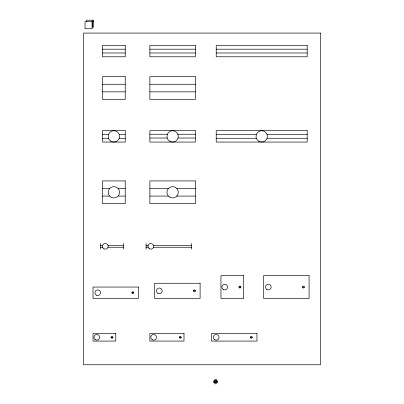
<?xml version="1.0" encoding="UTF-8"?>
<svg xmlns="http://www.w3.org/2000/svg" width="404" height="404" viewBox="0 0 404 404"><rect width="100%" height="100%" fill="white"/><g stroke="black" fill="none" stroke-linecap="round" stroke-linejoin="round"><path stroke-width="0.61" d="M102.495 49.197L125.24 49.197M149.879 49.197L195.364 49.197M216.216 49.197L307.191 49.197M102.495 52.985L125.24 52.985M149.879 52.985L195.364 52.985M216.216 52.985L307.191 52.985M102.495 84.259L125.24 84.259M149.879 84.259L195.364 84.259M102.495 91.839L125.24 91.839M149.879 91.839L195.364 91.839M149.879 134.249L167.413 134.249M177.836 134.249L195.364 134.249M102.495 134.487L108.509 134.487M119.23 134.487L125.24 134.487M216.216 134.487L256.343 134.487M267.064 134.487L307.191 134.487M149.879 138.037L167.175 138.037M178.073 138.037L195.364 138.037M102.495 138.274L108.509 138.274M119.23 138.274L125.24 138.274M216.216 138.274L256.343 138.274M267.064 138.274L307.191 138.274M102.495 188.501L109.605 188.501M118.135 188.501L125.24 188.501M149.879 188.501L168.357 188.501M176.886 188.501L195.364 188.501M102.495 196.081L109.605 196.081M118.135 196.081L125.24 196.081M149.879 196.081L168.357 196.081M176.886 196.081L195.364 196.081M100.601 245.359L102.661 245.359M108.02 245.359L123.346 245.359M146.086 245.359L148.147 245.359M153.505 245.359L191.577 245.359M100.601 247.253L102.661 247.253M108.02 247.253L123.346 247.253M146.086 247.253L148.147 247.253M153.505 247.253L191.577 247.253M238.956 287.057L240.855 287.057A0.949 0.949 0 0 0 239.431 286.234A0.949 0.949 0 0 0 239.431 287.875A0.949 0.949 0 0 0 240.855 287.057M302.45 287.057L304.348 287.057A0.949 0.949 0 0 1 302.924 287.875A0.949 0.949 0 0 1 302.924 286.234A0.949 0.949 0 0 1 304.348 287.057M193.471 290.845L195.364 290.845A0.949 0.949 0 0 1 193.945 291.668A0.949 0.949 0 0 1 193.945 290.027A0.949 0.949 0 0 1 195.364 290.845M131.876 292.743L133.769 292.743A0.949 0.949 0 0 1 132.345 293.562A0.949 0.949 0 0 1 132.345 291.92A0.949 0.949 0 0 1 133.769 292.743M111.024 337.279L112.923 337.279A0.949 0.949 0 0 1 111.499 338.103A0.949 0.949 0 0 1 111.499 336.461A0.949 0.949 0 0 1 112.923 337.279M179.255 337.279L181.154 337.279A0.949 0.949 0 0 1 179.73 338.103A0.949 0.949 0 0 1 179.73 336.461A0.949 0.949 0 0 1 181.154 337.279M250.328 337.279L252.227 337.279A0.949 0.949 0 0 1 250.803 338.103A0.949 0.949 0 0 1 250.803 336.461A0.949 0.949 0 0 1 252.227 337.279M214.792 380.957L216.185 380.957M214.792 382.467L216.185 382.467M216.211 381.043L216.211 382.381M191.577 243.466L191.577 249.152M146.086 243.466L146.086 249.152M123.346 243.466L123.346 249.152M100.601 243.466L100.601 249.152M92.137 21.639L92.137 28.745L85.027 28.745L85.027 21.639L92.96 21.619L92.96 20.2L86.517 20.2L86.517 21.619M93.667 20.912L92.248 20.912L92.248 27.134L93.667 27.134L93.667 20.912M320.458 33.088L83.542 33.088L83.542 364.761L320.458 364.761L320.458 33.088M125.24 45.405L102.495 45.405L102.495 56.777L125.24 56.777L125.24 45.405M195.364 45.405L149.879 45.405L149.879 56.777L195.364 56.777L195.364 45.405M307.191 45.405L216.216 45.405L216.216 56.777L307.191 56.777L307.191 45.405M125.24 76.679L102.495 76.679L102.495 99.419L125.24 99.419L125.24 76.679M195.364 76.679L149.879 76.679L149.879 99.419L195.364 99.419L195.364 76.679M125.24 130.694L102.495 130.694L102.495 142.067L125.24 142.067L125.24 130.694M195.364 130.694L149.879 130.694L149.879 142.067L195.364 142.067L195.364 130.694M307.191 130.694L216.216 130.694L216.216 142.067L307.191 142.067L307.191 130.694M125.24 180.921L102.495 180.921L102.495 203.661L125.24 203.661L125.24 180.921M195.364 180.921L149.879 180.921L149.879 203.661L195.364 203.661L195.364 180.921M243.698 275.685L220.953 275.685L220.953 298.43L243.698 298.43L243.698 275.685M309.085 275.685L263.595 275.685L263.595 298.43L309.085 298.43L309.085 275.685M200.106 283.265L154.616 283.265L154.616 298.43L200.106 298.43L200.106 283.265M138.506 287.057L93.021 287.057L93.021 298.43L138.506 298.43L138.506 287.057M115.766 333.492L93.021 333.492L93.021 341.072L115.766 341.072L115.766 333.492M183.997 333.492L149.879 333.492L149.879 341.072L183.997 341.072L183.997 333.492M256.964 333.492L211.479 333.492L211.479 341.072L256.964 341.072L256.964 333.492M216.185 379.624L214.792 379.624L214.792 383.8L216.185 383.8L216.185 379.624M217.61 381.043L213.368 381.043L213.368 382.381L217.61 382.381L217.61 381.043M214.792 339.744A2.843 2.843 0 0 0 219.059 337.279A2.843 2.843 0 0 0 214.792 334.82A2.843 2.843 0 0 0 214.792 339.744M152.247 339.744A2.843 2.843 0 0 0 156.515 337.279A2.843 2.843 0 0 0 152.247 334.82A2.843 2.843 0 0 0 152.247 339.744M95.389 339.744A2.843 2.843 0 0 0 99.652 337.279A2.843 2.843 0 0 0 95.389 334.82A2.843 2.843 0 0 0 95.389 339.744M266.913 289.517A2.843 2.843 0 0 0 271.18 287.057A2.843 2.843 0 0 0 266.913 284.593A2.843 2.843 0 0 0 266.913 289.517M223.321 289.517A2.843 2.843 0 0 0 227.588 287.057A2.843 2.843 0 0 0 223.321 284.593A2.843 2.843 0 0 0 223.321 289.517M157.934 293.309A2.843 2.843 0 0 0 162.201 290.845A2.843 2.843 0 0 0 157.934 288.385A2.843 2.843 0 0 0 157.934 293.309M96.339 295.203A2.843 2.843 0 0 0 100.601 292.743A2.843 2.843 0 0 0 96.339 290.279A2.843 2.843 0 0 0 96.339 295.203M149.404 248.768A2.843 2.843 0 0 0 153.672 246.309A2.843 2.843 0 0 0 149.404 243.844A2.843 2.843 0 0 0 149.404 248.768M103.919 248.768A2.843 2.843 0 0 0 108.181 246.309A2.843 2.843 0 0 0 103.919 243.844A2.843 2.843 0 0 0 103.919 248.768M169.438 197.001A5.686 5.686 0 0 0 178.295 192.698A5.686 5.686 0 0 0 170.14 187.178A5.686 5.686 0 0 0 169.438 197.001M111.024 197.213A5.686 5.686 0 0 0 119.554 192.289A5.686 5.686 0 0 0 111.024 187.365A5.686 5.686 0 0 0 111.024 197.213M258.515 141.087A5.686 5.686 0 0 0 267.372 136.784A5.686 5.686 0 0 0 259.216 131.265A5.686 5.686 0 0 0 258.515 141.087M169.438 141.087A5.686 5.686 0 0 0 178.295 136.784A5.686 5.686 0 0 0 170.14 131.265A5.686 5.686 0 0 0 169.438 141.087M110.681 141.087A5.686 5.686 0 0 0 119.539 136.784A5.686 5.686 0 0 0 111.383 131.265A5.686 5.686 0 0 0 110.681 141.087"/></g></svg>
